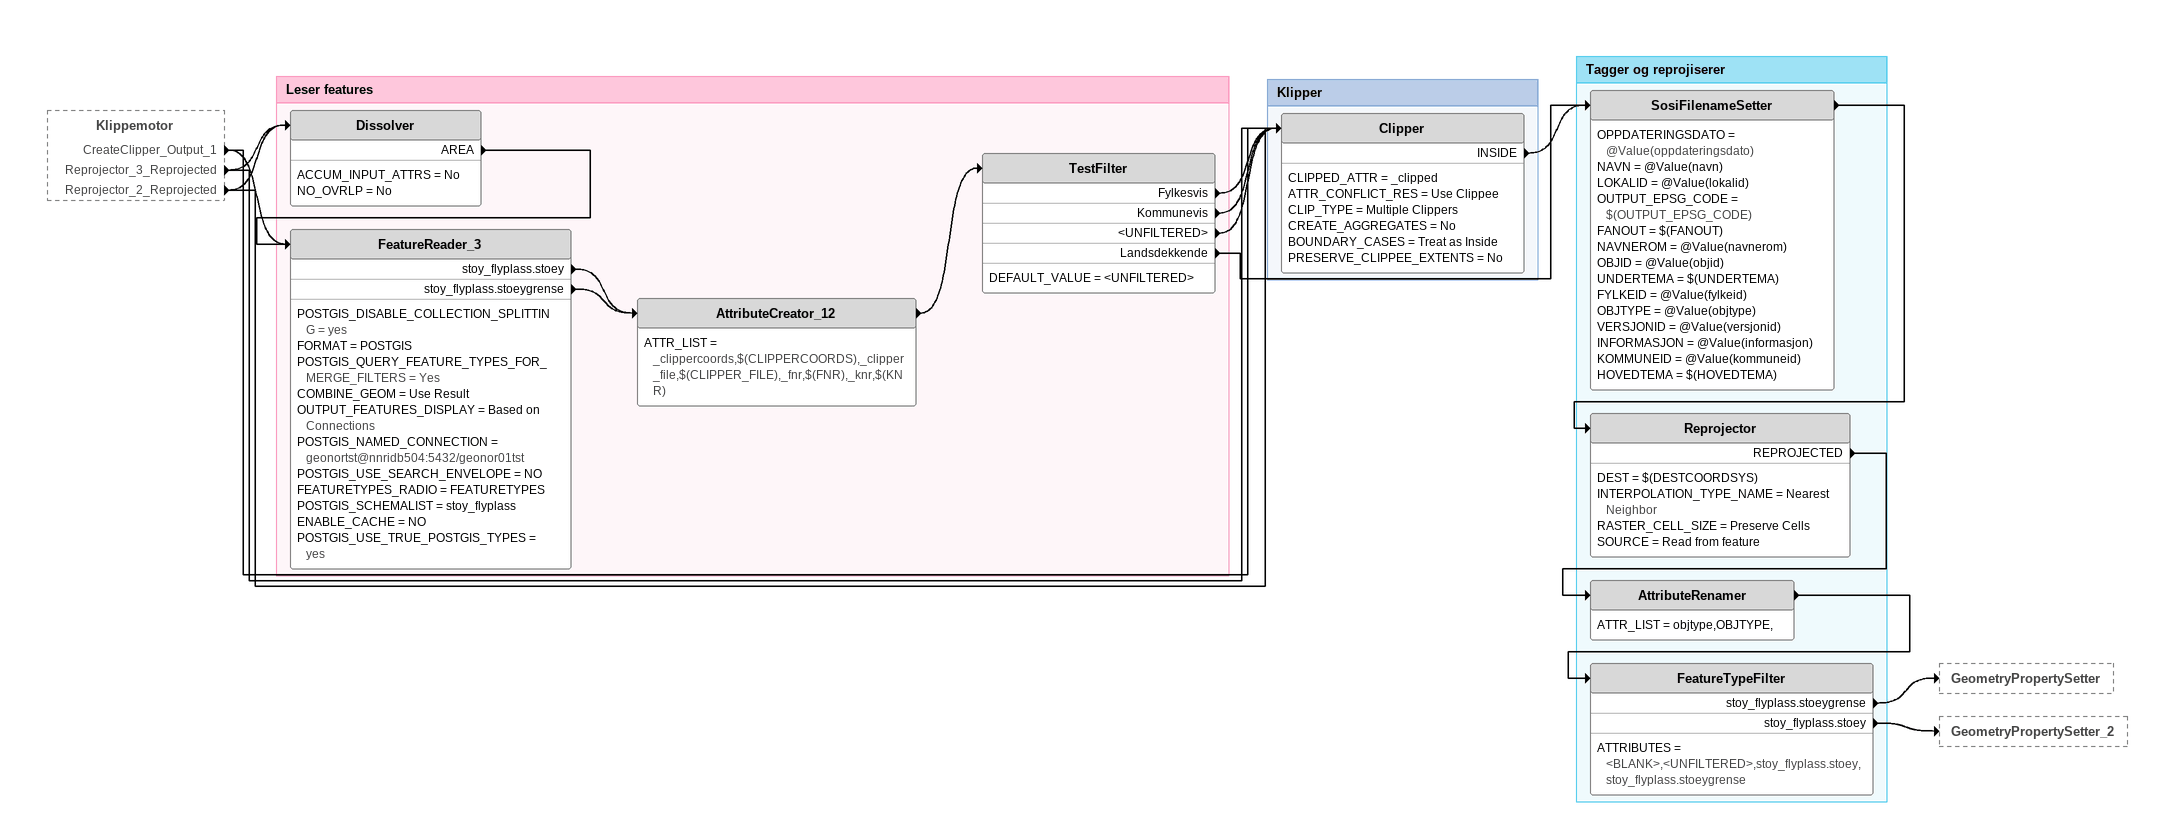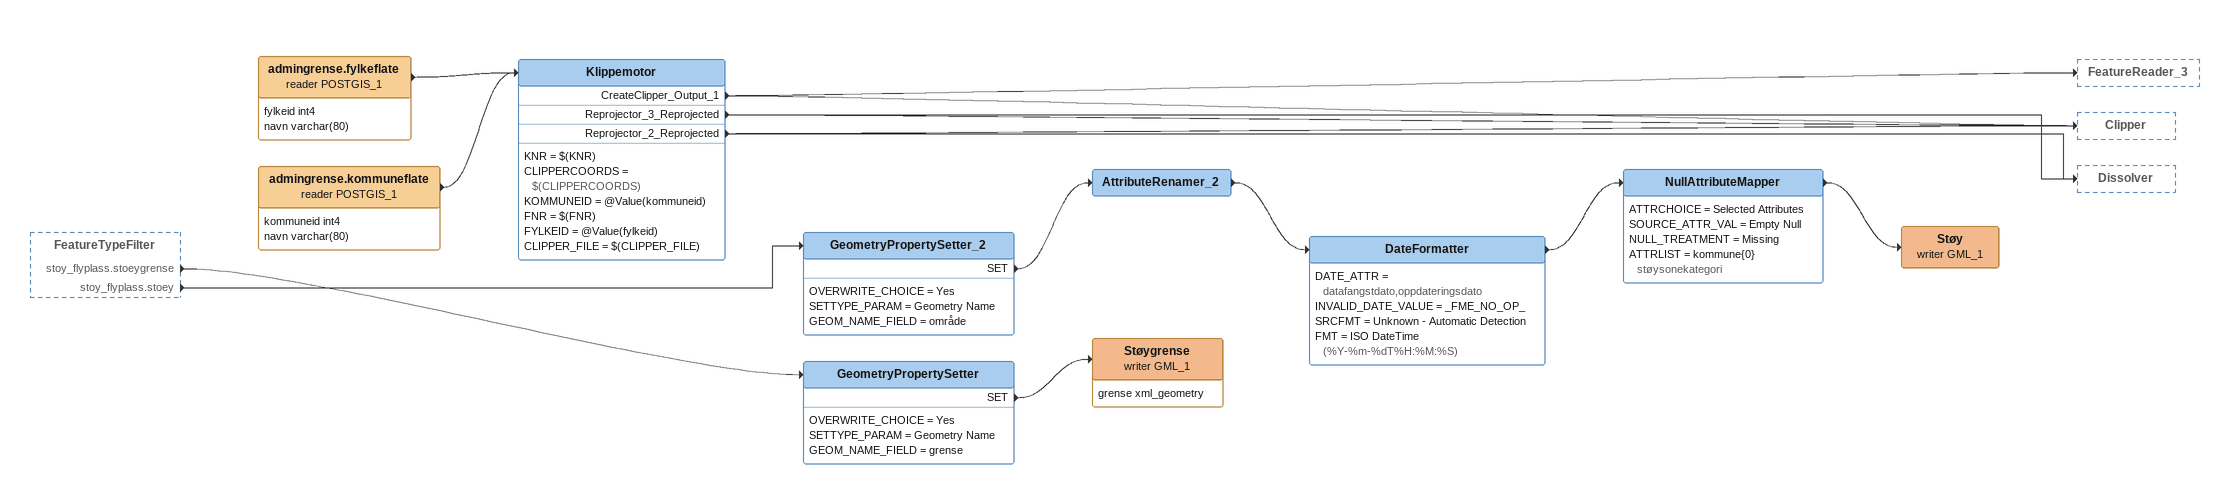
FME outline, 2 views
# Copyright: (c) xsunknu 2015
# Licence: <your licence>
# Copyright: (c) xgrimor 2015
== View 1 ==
Klippemotor [outside]
    CreateClipper_Output_1 -> FeatureReader_3
    CreateClipper_Output_1 -> Clipper
    Reprojector_3_Reprojected -> Clipper
    Reprojector_2_Reprojected -> Clipper
    Reprojector_3_Reprojected -> Dissolver
    Reprojector_2_Reprojected -> Dissolver

Bookmark: Leser features
Dissolver
    ACCUM_INPUT_ATTRS = No
    NO_OVRLP = No
    AREA -> FeatureReader_3
FeatureReader_3
    POSTGIS_DISABLE_COLLECTION_SPLITTING = yes
    FORMAT = POSTGIS
    POSTGIS_QUERY_FEATURE_TYPES_FOR_MERGE_FILTERS = Yes
    COMBINE_GEOM = Use Result
    OUTPUT_FEATURES_DISPLAY = Based on Connections
    POSTGIS_NAMED_CONNECTION = geonortst@nnridb504:5432/geonor01tst
    POSTGIS_USE_SEARCH_ENVELOPE = NO
    FEATURETYPES_RADIO = FEATURETYPES
    POSTGIS_SCHEMALIST = stoy_flyplass
    ENABLE_CACHE = NO
    POSTGIS_USE_TRUE_POSTGIS_TYPES = yes
    stoy_flyplass.stoey -> AttributeCreator_12
    stoy_flyplass.stoeygrense -> AttributeCreator_12
AttributeCreator_12
    ATTR_LIST = _clippercoords,$(CLIPPERCOORDS),_clipper_file,$(CLIPPER_FILE),_fnr,$(FNR),_knr,$(KNR)
    -> TestFilter
TestFilter
    DEFAULT_VALUE = <UNFILTERED>
    Fylkesvis -> Clipper
    Kommunevis -> Clipper
    <UNFILTERED> -> Clipper
    Landsdekkende -> SosiFilenameSetter

Bookmark: Klipper
Clipper
    CLIPPED_ATTR = _clipped
    ATTR_CONFLICT_RES = Use Clippee
    CLIP_TYPE = Multiple Clippers
    CREATE_AGGREGATES = No
    BOUNDARY_CASES = Treat as Inside
    PRESERVE_CLIPPEE_EXTENTS = No
    INSIDE -> SosiFilenameSetter

Bookmark: Tagger og reprojiserer
SosiFilenameSetter
    OPPDATERINGSDATO = @Value(oppdateringsdato)
    NAVN = @Value(navn)
    LOKALID = @Value(lokalid)
    OUTPUT_EPSG_CODE = $(OUTPUT_EPSG_CODE)
    FANOUT = $(FANOUT)
    NAVNEROM = @Value(navnerom)
    OBJID = @Value(objid)
    UNDERTEMA = $(UNDERTEMA)
    FYLKEID = @Value(fylkeid)
    OBJTYPE = @Value(objtype)
    VERSJONID = @Value(versjonid)
    INFORMASJON = @Value(informasjon)
    KOMMUNEID = @Value(kommuneid)
    HOVEDTEMA = $(HOVEDTEMA)
    -> Reprojector
Reprojector
    DEST = $(DESTCOORDSYS)
    INTERPOLATION_TYPE_NAME = Nearest Neighbor
    RASTER_CELL_SIZE = Preserve Cells
    SOURCE = Read from feature
    REPROJECTED -> AttributeRenamer
AttributeRenamer
    ATTR_LIST = objtype,OBJTYPE,
    -> FeatureTypeFilter
FeatureTypeFilter
    ATTRIBUTES = <BLANK>,<UNFILTERED>,stoy_flyplass.stoey,stoy_flyplass.stoeygrense
    stoy_flyplass.stoeygrense -> GeometryPropertySetter
    stoy_flyplass.stoey -> GeometryPropertySetter_2

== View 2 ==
FeatureTypeFilter [outside]
    stoy_flyplass.stoeygrense -> GeometryPropertySetter
    stoy_flyplass.stoey -> GeometryPropertySetter_2
admingrense.fylkeflate (reader POSTGIS_1)
    attributes: fylkeid int4, navn varchar(80)
    -> Klippemotor
admingrense.kommuneflate (reader POSTGIS_1)
    attributes: kommuneid int4, navn varchar(80)
    -> Klippemotor
Klippemotor
    KNR = $(KNR)
    CLIPPERCOORDS = $(CLIPPERCOORDS)
    KOMMUNEID = @Value(kommuneid)
    FNR = $(FNR)
    FYLKEID = @Value(fylkeid)
    CLIPPER_FILE = $(CLIPPER_FILE)
    CreateClipper_Output_1 -> FeatureReader_3
    CreateClipper_Output_1 -> Clipper
    Reprojector_3_Reprojected -> Clipper
    Reprojector_2_Reprojected -> Clipper
    Reprojector_3_Reprojected -> Dissolver
    Reprojector_2_Reprojected -> Dissolver
GeometryPropertySetter_2
    OVERWRITE_CHOICE = Yes
    SETTYPE_PARAM = Geometry Name
    GEOM_NAME_FIELD = område
    SET -> AttributeRenamer_2
AttributeRenamer_2
    -> DateFormatter
DateFormatter
    DATE_ATTR = datafangstdato,oppdateringsdato
    INVALID_DATE_VALUE = _FME_NO_OP_
    SRCFMT = Unknown - Automatic Detection
    FMT = ISO DateTime (%Y-%m-%dT%H:%M:%S)
    -> NullAttributeMapper
NullAttributeMapper
    ATTRCHOICE = Selected Attributes
    SOURCE_ATTR_VAL = Empty Null
    NULL_TREATMENT = Missing
    ATTRLIST = kommune{0} støysonekategori
    -> Støy (writer GML_1)
Støy (writer GML_1)
GeometryPropertySetter
    OVERWRITE_CHOICE = Yes
    SETTYPE_PARAM = Geometry Name
    GEOM_NAME_FIELD = grense
    SET -> Støygrense (writer GML_1)
Støygrense (writer GML_1)
    attributes: grense xml_geometry
